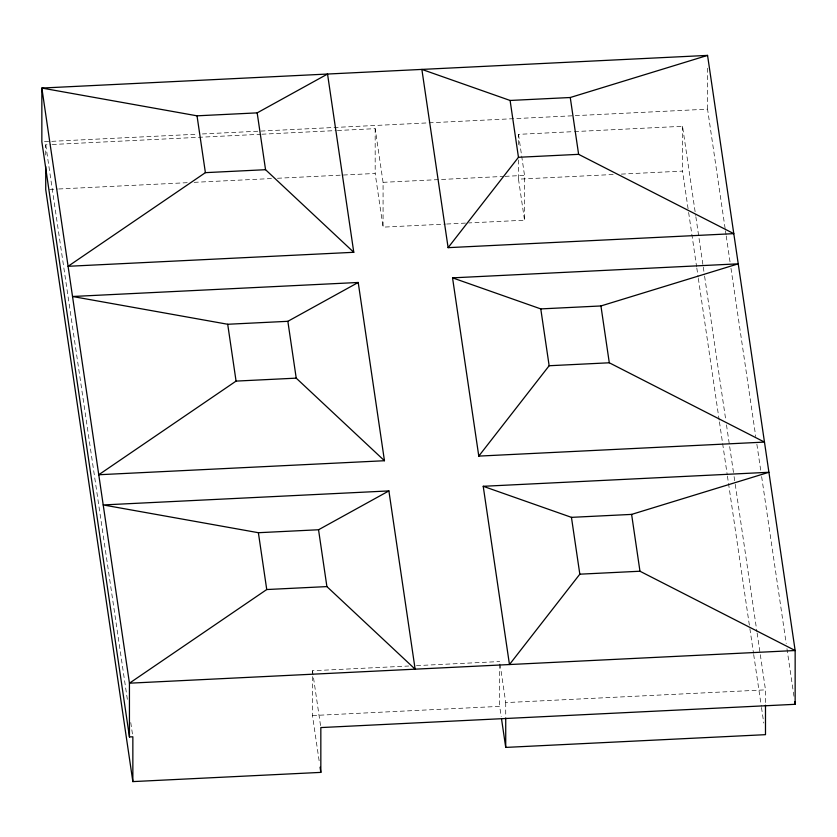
<?xml version="1.0" encoding="UTF-8"?>
<svg xmlns="http://www.w3.org/2000/svg" width="837" height="837" viewBox="0 0 837 837"><rect width="100%" height="100%" fill="white"/><g stroke="black" fill="none" stroke-linecap="round" stroke-linejoin="round"><path stroke-width="0.63" stroke-dasharray="4.18 3.14" d="M44.466 141.694L197.187 134.202M202.408 133.951L707.558 109.166L725.271 229.484M45.732 155.054L45.732 144.811L50.942 144.56M52.239 144.498L260.579 134.276M261.887 134.213L336.108 130.572M337.405 130.509L375.175 128.657L383.074 182.33L383.074 227.141L445.368 224.086M518.49 144.592L518.49 134.349L573.167 131.66M574.475 131.597L682.542 126.293L695.673 215.486M49.634 189.434L57.45 189.057M58.757 188.984L187.666 182.665M194.174 182.34L272.307 178.511M277.507 178.26L375.175 173.468L383.074 227.141M383.074 182.33L503.759 176.408M505.056 176.345L524.527 175.383L524.527 220.204L468.72 222.935M518.49 159.951L518.49 179.16L613.531 174.494M621.347 174.106L682.542 171.104L688.443 211.175M446.665 224.023L467.423 222.998M319.127 760.76L312.473 715.551L312.473 670.74L408.686 666.022M416.481 665.635L499.689 661.554M500.066 664.118L505.726 702.599L765.489 689.855L765.489 703.938M312.473 715.551L499.689 706.365L501.196 716.629M725.459 230.782L726.035 234.663M726.223 235.961L730.22 263.132M730.983 268.3L755.738 436.495M756.878 444.259L760.875 471.419M761.639 476.598L786.205 643.496M786.958 648.675L794.198 697.838M695.861 216.773L703.09 265.894M703.279 267.191L704.419 274.944M704.608 276.231L725.721 419.714M726.485 424.882L733.903 475.29M734.091 476.588L735.043 483.043M735.242 484.341L756.92 631.694M757.119 632.981L765.489 689.855M688.631 212.472L696.614 266.762M696.813 268.049L698.142 277.099M698.33 278.386L719.255 420.572M719.443 421.869L727.248 474.861M727.437 476.159L749.69 627.384M749.889 628.681L753.499 653.237M753.687 654.534L761.304 706.229M761.492 707.527L763.773 723.032M518.49 134.349L524.527 175.383M518.49 179.16L524.527 220.204M312.473 670.74L320.833 727.573M45.732 144.811L127.716 701.898M130.76 722.572L132.853 736.79M707.558 68.195L707.558 109.166M682.542 126.293L682.542 171.104M505.726 702.599L505.726 716.681M499.689 664.118L499.689 706.365M375.175 128.657L375.175 173.468"/><path stroke-width="1.26" d="M448.109 247.658L518.459 157.293L510.099 100.461L421.869 69.408L448.109 247.658L733.798 233.649L578.618 154.343L518.459 157.293M478.785 456.102L549.145 365.738L540.775 308.905L452.545 277.853L478.785 456.102L764.474 442.093L609.294 362.787L549.145 365.738M571.451 517.35L579.821 574.182L509.461 664.547L483.221 486.297L768.921 472.277L631.611 514.399L571.451 517.35L483.221 486.297M353.779 252.293L265.549 169.702L205.389 172.652L68.079 266.302L353.779 252.293L327.539 74.043L257.179 112.869L197.03 115.82L41.85 88.052L41.85 141.83L129.442 736.958L132.853 736.79L132.853 781.601L320.833 772.384L320.833 727.573L795.15 704.304L795.15 650.527L707.558 55.399L41.85 88.052L129.442 683.191L129.442 736.958M384.455 460.727L296.225 378.146L236.065 381.097L98.766 474.746L384.455 460.727L358.215 282.477L72.526 296.497L227.706 324.264L287.855 321.314L358.215 282.477M388.891 490.921L318.541 529.758L258.382 532.709L103.202 504.941L388.891 490.921L415.131 669.171L326.901 586.591L266.741 589.541L129.442 683.191L795.15 650.527L639.97 571.232L579.821 574.182M510.099 100.461L570.259 97.51L707.558 55.399M540.775 308.905L600.935 305.955L738.234 263.833L452.545 277.853M501.572 719.192L505.726 747.41L765.489 734.666L765.489 705.225M794.773 701.72L795.15 704.304M570.259 97.51L578.618 154.343M600.935 305.955L609.294 362.787M631.611 514.399L639.97 571.232M257.179 112.869L265.549 169.702M287.855 321.314L296.225 378.146M318.541 529.758L326.901 586.591M320.079 767.215L320.833 772.384M197.03 115.82L205.389 172.652M227.706 324.264L236.065 381.097M258.382 532.709L266.741 589.541M132.853 781.601L45.732 189.633L45.732 166.584M505.726 717.968L505.726 747.41"/></g></svg>
